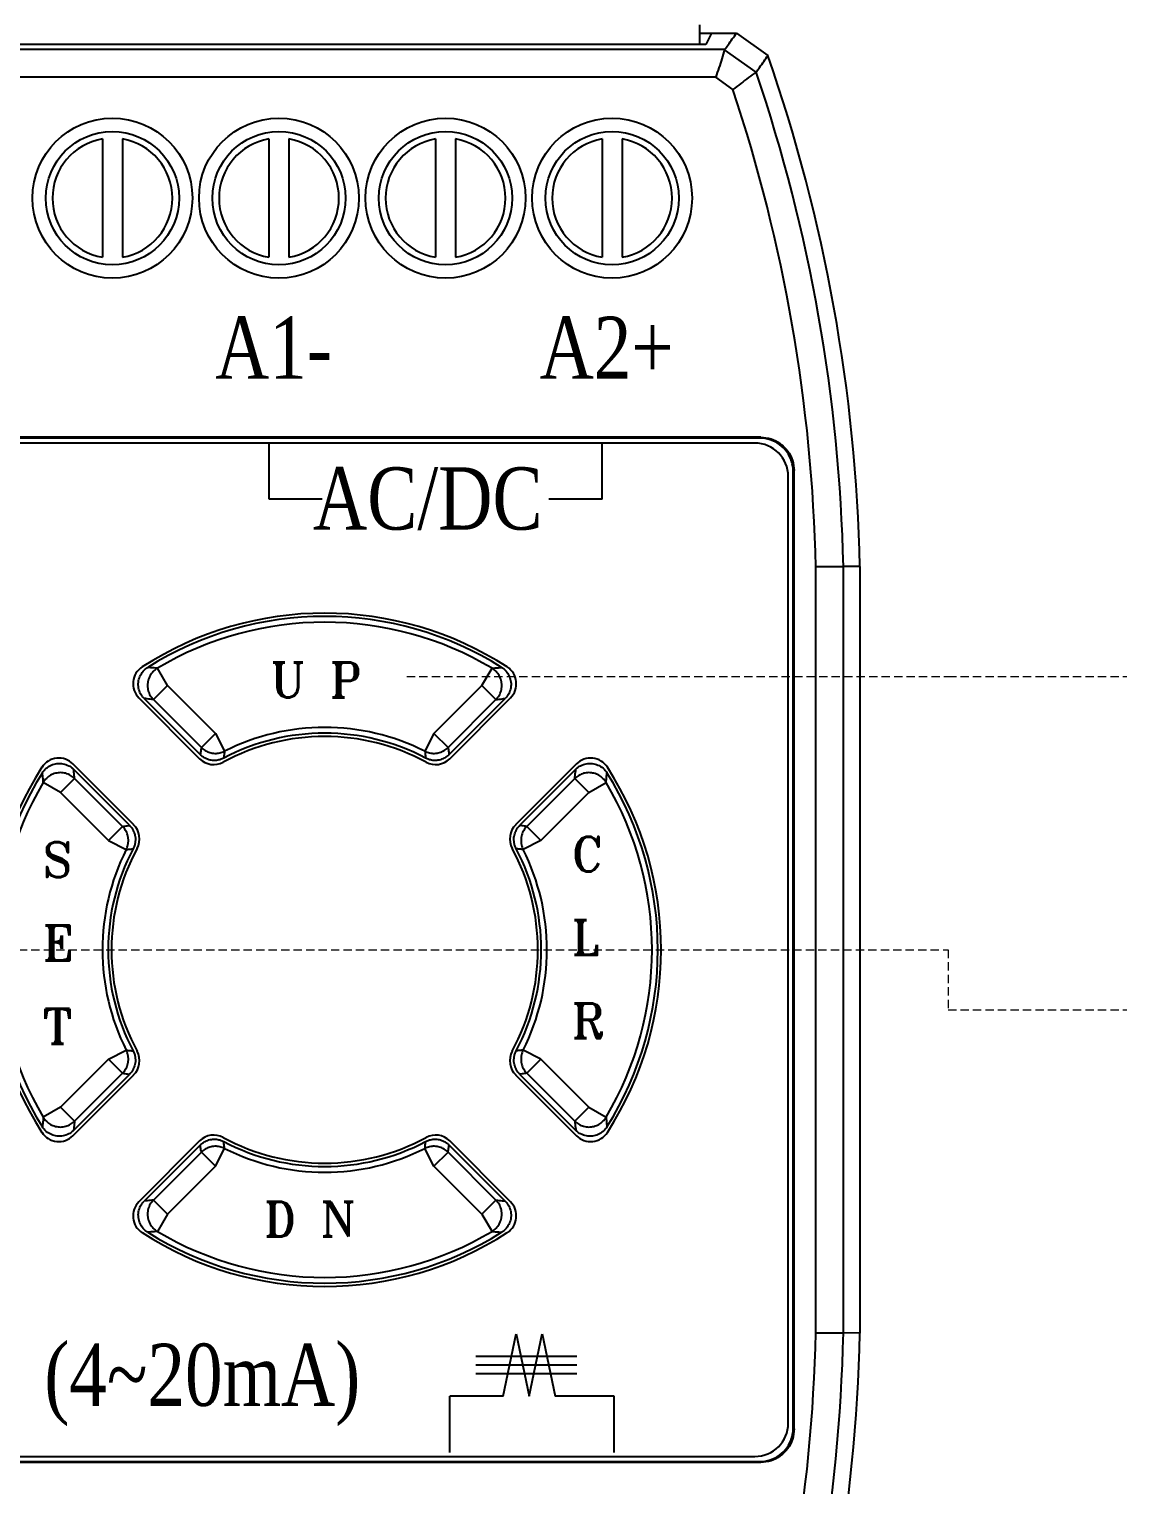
# Model space of a CAD drawing. Header units: millimetres. Extents: x 87 to 927, y 85 to 1088.
# Drawn here: x 155.28 to 188.23, y 613.81 to 657.48 of the extents above; entities that cross this region are included whole.
import ezdxf
from ezdxf.enums import TextEntityAlignment as Align

# ---------------------------------------------------------------- set-up
doc = ezdxf.new("R2010")
doc.units = ezdxf.units.MM
doc.linetypes.add('DASHED2', pattern=[0.375, 0.25, -0.125])
doc.layers.add('40', color=4, linetype='Continuous')
doc.styles.add('SS', font='batang.ttc', dxfattribs={"width": 0.8})
doc.styles.add('STYLE2', font='romant.shx')

msp = doc.modelspace()

# ---------------------------------------------------------------- linework, layer by layer
at = {"color": 7, "linetype": 'Continuous'}
for p, q in [((175.402, 657.615), (175.402, 657.026)), ((175.402, 657.365), (176.509, 657.365)), ((175.763, 657.365), (175.593, 657.026)), ((176.509, 657.365), (177.453, 656.693)), ((176.155, 656.869), (104.273, 656.869)), ((175.593, 657.026), (104.835, 657.026)), ((177.101, 656.19), (176.155, 656.868)), ((175.889, 656.041), (104.539, 656.041)), ((176.402, 655.673), (175.889, 656.041)), ((157.477, 654.189), (157.477, 650.64)), ((158.077, 654.189), (158.077, 650.64)), ((162.477, 654.189), (162.477, 650.64)), ((163.077, 654.189), (163.077, 650.64)), ((167.477, 654.189), (167.477, 650.64)), ((168.077, 654.189), (168.077, 650.64)), ((172.477, 654.189), (172.477, 650.64)), ((173.077, 654.189), (173.077, 650.64)), ((177.239, 645.239), (103.189, 645.239)), ((177.214, 645.215), (103.214, 645.215)), ((177.064, 645.065), (103.364, 645.065)), ((162.478, 643.388), (162.478, 645.086)), ((172.478, 643.388), (172.478, 645.086)), ((177.239, 645.239), (177.214, 645.215)), ((178.238, 644.239), (178.214, 644.215)), ((178.214, 615.514), (178.214, 644.215)), ((178.238, 615.49), (178.238, 644.239)), ((178.064, 615.665), (178.064, 644.065)), ((178.89, 641.359), (179.718, 641.359)), ((178.89, 618.385), (178.89, 641.344)), ((180.214, 641.365), (179.718, 641.359)), ((179.718, 618.37), (179.718, 641.359)), ((180.214, 641.365), (180.214, 618.365)), ((159.433, 637.795), (159.126, 638.311)), ((168.865, 637.795), (169.172, 638.311)), ((159.433, 637.795), (159.009, 637.371)), ((159.433, 637.795), (160.871, 636.357)), ((167.427, 636.357), (168.865, 637.795)), ((168.865, 637.795), (169.289, 637.371)), ((158.572, 637.421), (160.396, 635.598)), ((158.731, 637.404), (160.414, 635.721)), ((159.009, 637.371), (160.447, 635.933)), ((167.851, 635.933), (169.289, 637.371)), ((167.884, 635.721), (169.567, 637.404)), ((167.902, 635.598), (169.726, 637.421)), ((160.871, 636.357), (160.447, 635.933)), ((160.871, 636.357), (161.141, 635.822)), ((167.427, 636.357), (167.157, 635.822)), ((167.427, 636.357), (167.851, 635.933)), ((158.416, 633.618), (156.592, 635.442)), ((171.706, 635.442), (169.882, 633.618)), ((156.218, 634.581), (156.642, 635.005)), ((158.293, 633.6), (156.609, 635.283)), ((158.081, 633.567), (156.642, 635.005)), ((171.689, 635.283), (170.005, 633.6)), ((171.656, 635.005), (170.217, 633.567)), ((172.08, 634.581), (171.656, 635.005)), ((156.218, 634.581), (155.703, 634.887)), ((157.657, 633.142), (156.218, 634.581)), ((172.08, 634.581), (170.641, 633.142)), ((172.08, 634.581), (172.595, 634.887)), ((157.657, 633.142), (158.081, 633.567)), ((170.641, 633.142), (170.217, 633.567)), ((157.657, 633.142), (158.192, 632.872)), ((170.641, 633.142), (170.106, 632.872)), ((157.657, 626.587), (158.192, 626.857)), ((170.641, 626.587), (170.106, 626.857)), ((156.218, 625.148), (157.657, 626.587)), ((157.657, 626.587), (158.081, 626.162)), ((170.641, 626.587), (170.217, 626.162)), ((170.641, 626.587), (172.08, 625.148)), ((156.592, 624.288), (158.416, 626.111)), ((156.609, 624.446), (158.293, 626.129)), ((156.642, 624.724), (158.081, 626.162)), ((169.882, 626.111), (171.706, 624.288)), ((170.005, 626.129), (171.689, 624.446)), ((170.217, 626.162), (171.656, 624.724)), ((156.218, 625.148), (155.703, 624.842)), ((156.218, 625.148), (156.642, 624.724)), ((172.08, 625.148), (171.656, 624.724)), ((172.08, 625.148), (172.595, 624.842)), ((160.396, 624.131), (158.572, 622.308)), ((169.726, 622.308), (167.902, 624.131)), ((160.414, 624.008), (158.731, 622.325)), ((160.447, 623.796), (159.009, 622.358)), ((160.871, 623.372), (160.447, 623.796)), ((160.871, 623.372), (161.141, 623.907)), ((167.427, 623.372), (167.157, 623.907)), ((167.427, 623.372), (167.851, 623.796)), ((169.289, 622.358), (167.851, 623.796)), ((169.567, 622.325), (167.884, 624.008)), ((160.871, 623.372), (159.433, 621.934)), ((168.865, 621.934), (167.427, 623.372)), ((159.433, 621.934), (159.009, 622.358)), ((168.865, 621.934), (169.289, 622.358)), ((159.433, 621.934), (159.126, 621.418)), ((168.865, 621.934), (169.172, 621.418)), ((178.89, 618.37), (179.718, 618.37)), ((180.214, 618.365), (179.718, 618.37)), ((167.907, 614.781), (167.907, 616.479)), ((172.842, 614.781), (172.842, 616.479)), ((178.238, 615.49), (178.214, 615.514)), ((103.189, 614.49), (177.239, 614.49)), ((103.214, 614.515), (177.214, 614.515)), ((103.364, 614.665), (177.064, 614.665)), ((177.239, 614.49), (177.214, 614.515))]:
    msp.add_line(p, q, dxfattribs=at)
for p, q in [((164.077, 643.388), (162.478, 643.388)), ((172.478, 643.388), (170.88, 643.388)), ((169.505, 616.479), (169.895, 618.348)), ((169.895, 618.348), (170.285, 616.479)), ((170.285, 616.479), (170.675, 618.348)), ((170.675, 618.348), (171.065, 616.479)), ((168.689, 617.672), (171.722, 617.672)), ((168.689, 617.414), (171.722, 617.414)), ((168.689, 617.155), (171.722, 617.155)), ((169.505, 616.479), (167.907, 616.479)), ((172.842, 616.479), (171.065, 616.479))]:
    msp.add_line(p, q)
at = {"color": 1, "linetype": 'DASHED2', "lineweight": 5}
for p, q in [((166.614, 638.065), (182.86, 638.065)), ((182.86, 638.065), (188.23, 638.065)), ((143.714, 629.865), (182.86, 629.865)), ((182.86, 628.065), (188.23, 628.065))]:
    msp.add_line(p, q, dxfattribs=at)
at = {"color": 1, "linetype": 'DASHED2', "lineweight": 18}
msp.add_line((182.86, 629.865), (182.86, 628.065), dxfattribs=at)
at = {"color": 7, "linetype": 'Continuous'}
for centre, radius in [((157.777, 652.415), 2.4), ((162.777, 652.415), 2.4), ((167.777, 652.415), 2.4), ((172.777, 652.415), 2.4), ((157.777, 652.415), 2), ((162.777, 652.415), 2), ((167.777, 652.415), 2), ((172.777, 652.415), 2)]:
    msp.add_circle(centre, radius, dxfattribs=at)
for centre, radius, start, end in [((130.226, 640.273), 50, 1.2509, 19.1721), ((130.226, 640.273), 49.504, 1.2571, 18.7561), ((130.226, 640.273), 48.677, 1.2604, 18.4439), ((157.777, 652.415), 1.8, 99.5941, 260.4059), ((157.777, 652.415), 1.8, 279.5941, 80.4059), ((162.777, 652.415), 1.8, 99.5941, 260.4059), ((162.777, 652.415), 1.8, 279.5941, 80.4059), ((167.777, 652.415), 1.8, 99.5941, 260.4059), ((167.777, 652.415), 1.8, 279.5941, 80.4059), ((172.777, 652.415), 1.8, 99.5941, 260.4059), ((172.777, 652.415), 1.8, 279.5941, 80.4059), ((177.064, 644.065), 1, 0, 90), ((164.149, 629.865), 10.1, 57.1532, 122.8468), ((164.149, 629.865), 10, 57.9075, 122.0925), ((164.149, 629.865), 9.827, 59.2614, 120.7386), ((158.996, 637.846), 0.6, 122.8468, 225), ((169.302, 637.846), 0.6, 315, 57.1532), ((164.149, 629.865), 6.5, 62.2028, 117.7972), ((164.149, 629.865), 6.673, 63.2117, 116.7883), ((164.149, 629.865), 6.4, 61.6015, 118.3985), ((156.168, 635.017), 0.6, 45, 147.1532), ((160.82, 636.022), 0.6, 225, 298.3985), ((167.478, 636.022), 0.6, 241.6015, 315), ((172.13, 635.017), 0.6, 32.8468, 135), ((164.149, 629.865), 10.1, 147.1532, 212.8468), ((164.149, 629.865), 10, 147.9075, 212.0925), ((164.149, 629.865), 10, 327.9075, 32.0925), ((164.149, 629.865), 10.1, 327.1532, 32.8468), ((164.149, 629.865), 9.827, 149.2614, 210.7386), ((164.149, 629.865), 9.827, 329.2614, 30.7386), ((157.991, 633.194), 0.6, 331.6015, 45), ((170.307, 633.194), 0.6, 135, 208.3985), ((164.149, 629.865), 6.673, 153.2117, 206.7883), ((164.149, 629.865), 6.5, 152.2028, 207.7972), ((164.149, 629.865), 6.4, 151.6015, 208.3985), ((164.149, 629.865), 6.4, 331.6015, 28.3985), ((164.149, 629.865), 6.5, 332.2028, 27.7972), ((164.149, 629.865), 6.673, 333.2117, 26.7883), ((157.991, 626.535), 0.6, 315, 28.3985), ((170.307, 626.535), 0.6, 151.6015, 225), ((156.168, 624.712), 0.6, 212.8468, 315), ((160.82, 623.707), 0.6, 61.6015, 135), ((164.149, 629.865), 6.4, 241.6015, 298.3985), ((164.149, 629.865), 6.5, 242.2028, 297.7972), ((167.478, 623.707), 0.6, 45, 118.3985), ((172.13, 624.712), 0.6, 225, 327.1532), ((164.149, 629.865), 6.673, 243.2117, 296.7883), ((158.996, 621.883), 0.6, 135, 237.1532), ((169.302, 621.883), 0.6, 302.8468, 45), ((164.149, 629.865), 10.1, 237.1532, 302.8468), ((164.149, 629.865), 10, 237.9075, 302.0925), ((164.149, 629.865), 9.827, 239.2614, 300.7386), ((130.226, 619.456), 48.677, 341.5561, 358.7396), ((130.226, 619.456), 49.504, 341.2439, 358.7429), ((130.226, 619.456), 50, 340.8279, 358.7491), ((177.064, 615.665), 1, 270, 0)]:
    msp.add_arc(centre, radius, start, end, dxfattribs=at)
for points, knots in [([(176.155, 656.869), (176.189, 656.917), (176.266, 657.025), (176.384, 657.19), (176.468, 657.307), (176.509, 657.365)], [0, 0, 0, 0, 0.1782085, 0.3970842, 0.6092519, 0.6092519, 0.6092519, 0.6092519]), ([(176.155, 656.869), (176.125, 656.779), (176.079, 656.593), (175.981, 656.32), (175.92, 656.134), (175.889, 656.041)], [0, 0, 0, 0, 0.2828747, 0.5732697, 0.8697537, 0.8697537, 0.8697537, 0.8697537]), ([(177.101, 656.191), (177.136, 656.24), (177.212, 656.349), (177.329, 656.516), (177.412, 656.635), (177.453, 656.693)], [0, 0, 0, 0, 0.1794589, 0.3998599, 0.6134957, 0.6134957, 0.6134957, 0.6134957]), ([(177.101, 656.191), (177.026, 656.134), (176.865, 656.031), (176.638, 655.85), (176.481, 655.733), (176.402, 655.673)], [0, 0, 0, 0, 0.2824628, 0.5729851, 0.8701169, 0.8701169, 0.8701169, 0.8701169]), ([(178.214, 644.215), (178.214, 644.319), (178.181, 644.529), (178.037, 644.812), (177.812, 645.037), (177.528, 645.181), (177.318, 645.215), (177.214, 645.215)], [0, 0, 0, 0, 0.31286, 0.625669, 0.938459, 1.251268, 1.564128, 1.564128, 1.564128, 1.564128]), ([(177.239, 645.239), (177.343, 645.239), (177.553, 645.206), (177.836, 645.061), (178.061, 644.837), (178.205, 644.553), (178.238, 644.343), (178.238, 644.239)], [0, 0, 0, 0, 0.31286, 0.625669, 0.938459, 1.251268, 1.564128, 1.564128, 1.564128, 1.564128]), ([(158.625, 637.547), (158.597, 637.6), (158.556, 637.715), (158.55, 637.897), (158.597, 638.072), (158.662, 638.175), (158.701, 638.221)], [0, 0, 0, 0, 0.1816332, 0.3597935, 0.5375269, 0.7188514, 0.7188514, 0.7188514, 0.7188514]), ([(159.126, 638.311), (159.082, 638.284), (158.999, 638.219), (158.905, 638.094), (158.846, 637.948), (158.827, 637.792), (158.848, 637.636), (158.908, 637.491), (158.972, 637.408), (159.009, 637.371)], [0, 0, 0, 0, 0.155419, 0.310822, 0.466265, 0.621712, 0.777156, 0.932553, 1.087999, 1.087999, 1.087999, 1.087999]), ([(159.126, 638.311), (159.094, 638.314), (159.029, 638.32), (158.932, 638.328), (158.868, 638.334), (158.836, 638.336)], [0, 0, 0, 0, 0.097934, 0.1950437, 0.2913484, 0.2913484, 0.2913484, 0.2913484]), ([(169.172, 638.311), (169.204, 638.314), (169.269, 638.32), (169.366, 638.328), (169.43, 638.334), (169.462, 638.336)], [0, 0, 0, 0, 0.097934, 0.1950437, 0.2913484, 0.2913484, 0.2913484, 0.2913484]), ([(169.289, 637.371), (169.326, 637.408), (169.39, 637.491), (169.45, 637.636), (169.471, 637.792), (169.452, 637.948), (169.393, 638.094), (169.299, 638.219), (169.216, 638.284), (169.172, 638.311)], [0, 0, 0, 0, 0.15542, 0.310823, 0.466265, 0.621713, 0.777157, 0.932553, 1.087999, 1.087999, 1.087999, 1.087999]), ([(169.595, 638.223), (169.634, 638.178), (169.699, 638.076), (169.748, 637.902), (169.743, 637.719), (169.702, 637.602), (169.674, 637.548)], [0, 0, 0, 0, 0.1782447, 0.3558606, 0.5359559, 0.7195524, 0.7195524, 0.7195524, 0.7195524]), ([(159.009, 637.371), (158.978, 637.375), (158.916, 637.383), (158.823, 637.394), (158.761, 637.401), (158.731, 637.404)], [0, 0, 0, 0, 0.0941011, 0.1874553, 0.2800793, 0.2800793, 0.2800793, 0.2800793]), ([(169.289, 637.371), (169.32, 637.375), (169.382, 637.383), (169.475, 637.394), (169.537, 637.401), (169.567, 637.404)], [0, 0, 0, 0, 0.0941011, 0.1874553, 0.2800793, 0.2800793, 0.2800793, 0.2800793]), ([(160.447, 635.933), (160.443, 635.91), (160.436, 635.863), (160.425, 635.792), (160.418, 635.745), (160.414, 635.721)], [0, 0, 0, 0, 0.071045, 0.1425531, 0.2145298, 0.2145298, 0.2145298, 0.2145298]), ([(160.447, 635.933), (160.482, 635.898), (160.562, 635.836), (160.701, 635.775), (160.851, 635.751), (161.001, 635.765), (161.097, 635.799), (161.141, 635.822)], [0, 0, 0, 0, 0.1498981, 0.2997689, 0.4496615, 0.5995244, 0.749459, 0.749459, 0.749459, 0.749459]), ([(167.157, 635.822), (167.201, 635.799), (167.297, 635.765), (167.447, 635.751), (167.597, 635.775), (167.736, 635.836), (167.816, 635.898), (167.851, 635.933)], [0, 0, 0, 0, 0.1499076, 0.2997754, 0.4496678, 0.5995313, 0.749459, 0.749459, 0.749459, 0.749459]), ([(167.851, 635.933), (167.855, 635.91), (167.862, 635.863), (167.873, 635.792), (167.88, 635.745), (167.884, 635.721)], [0, 0, 0, 0, 0.071045, 0.1425531, 0.2145298, 0.2145298, 0.2145298, 0.2145298]), ([(155.791, 635.311), (155.835, 635.35), (155.937, 635.415), (156.112, 635.463), (156.295, 635.458), (156.411, 635.418), (156.466, 635.389)], [0, 0, 0, 0, 0.1782447, 0.3558606, 0.5359559, 0.7195524, 0.7195524, 0.7195524, 0.7195524]), ([(160.975, 635.561), (160.925, 635.549), (160.822, 635.539), (160.67, 635.562), (160.576, 635.603), (160.533, 635.629)], [0, 0, 0, 0, 0.1536186, 0.3056904, 0.4569779, 0.4569779, 0.4569779, 0.4569779]), ([(161.141, 635.822), (161.139, 635.799), (161.133, 635.753), (161.125, 635.684), (161.12, 635.638), (161.118, 635.614)], [0, 0, 0, 0, 0.0690716, 0.1385618, 0.2084744, 0.2084744, 0.2084744, 0.2084744]), ([(167.157, 635.822), (167.159, 635.799), (167.165, 635.753), (167.173, 635.684), (167.178, 635.638), (167.18, 635.614)], [0, 0, 0, 0, 0.0690716, 0.1385618, 0.2084744, 0.2084744, 0.2084744, 0.2084744]), ([(167.764, 635.628), (167.72, 635.602), (167.626, 635.562), (167.474, 635.539), (167.372, 635.55), (167.322, 635.561)], [0, 0, 0, 0, 0.1525326, 0.3042974, 0.4570425, 0.4570425, 0.4570425, 0.4570425]), ([(171.831, 635.388), (171.885, 635.417), (172, 635.457), (172.181, 635.464), (172.357, 635.417), (172.46, 635.352), (172.506, 635.312)], [0, 0, 0, 0, 0.1816332, 0.3597935, 0.5375269, 0.7188514, 0.7188514, 0.7188514, 0.7188514]), ([(155.703, 634.887), (155.7, 634.92), (155.694, 634.984), (155.685, 635.081), (155.68, 635.145), (155.677, 635.177)], [0, 0, 0, 0, 0.097934, 0.1950437, 0.2913484, 0.2913484, 0.2913484, 0.2913484]), ([(156.642, 635.005), (156.606, 635.041), (156.523, 635.105), (156.378, 635.166), (156.222, 635.187), (156.066, 635.167), (155.92, 635.108), (155.794, 635.014), (155.729, 634.932), (155.703, 634.887)], [0, 0, 0, 0, 0.15542, 0.310823, 0.466265, 0.621713, 0.777157, 0.932553, 1.087999, 1.087999, 1.087999, 1.087999]), ([(156.642, 635.005), (156.639, 635.036), (156.631, 635.098), (156.62, 635.191), (156.613, 635.252), (156.609, 635.283)], [0, 0, 0, 0, 0.0941011, 0.1874553, 0.2800793, 0.2800793, 0.2800793, 0.2800793]), ([(171.656, 635.005), (171.659, 635.036), (171.667, 635.098), (171.678, 635.191), (171.685, 635.252), (171.689, 635.283)], [0, 0, 0, 0, 0.0941011, 0.1874553, 0.2800793, 0.2800793, 0.2800793, 0.2800793]), ([(172.595, 634.887), (172.569, 634.932), (172.504, 635.014), (172.378, 635.108), (172.232, 635.167), (172.076, 635.187), (171.921, 635.166), (171.776, 635.105), (171.692, 635.041), (171.656, 635.005)], [0, 0, 0, 0, 0.155419, 0.310822, 0.466265, 0.621712, 0.777156, 0.932553, 1.087999, 1.087999, 1.087999, 1.087999]), ([(172.595, 634.887), (172.598, 634.92), (172.604, 634.984), (172.613, 635.081), (172.618, 635.145), (172.621, 635.177)], [0, 0, 0, 0, 0.097934, 0.1950437, 0.2913484, 0.2913484, 0.2913484, 0.2913484]), ([(158.081, 633.567), (158.104, 633.57), (158.151, 633.578), (158.222, 633.589), (158.269, 633.596), (158.293, 633.6)], [0, 0, 0, 0, 0.071045, 0.1425531, 0.2145298, 0.2145298, 0.2145298, 0.2145298]), ([(158.192, 632.872), (158.214, 632.917), (158.248, 633.012), (158.262, 633.163), (158.238, 633.312), (158.178, 633.451), (158.116, 633.531), (158.081, 633.567)], [0, 0, 0, 0, 0.1499076, 0.2997754, 0.4496678, 0.5995313, 0.749459, 0.749459, 0.749459, 0.749459]), ([(158.385, 633.48), (158.411, 633.436), (158.452, 633.342), (158.475, 633.189), (158.464, 633.087), (158.452, 633.038)], [0, 0, 0, 0, 0.1525326, 0.3042974, 0.4570425, 0.4570425, 0.4570425, 0.4570425]), ([(169.846, 633.039), (169.834, 633.089), (169.823, 633.191), (169.847, 633.343), (169.887, 633.437), (169.913, 633.481)], [0, 0, 0, 0, 0.1536186, 0.3056904, 0.4569779, 0.4569779, 0.4569779, 0.4569779]), ([(170.217, 633.567), (170.194, 633.57), (170.147, 633.578), (170.076, 633.589), (170.029, 633.596), (170.005, 633.6)], [0, 0, 0, 0, 0.071045, 0.1425531, 0.2145298, 0.2145298, 0.2145298, 0.2145298]), ([(170.217, 633.567), (170.182, 633.531), (170.12, 633.451), (170.06, 633.312), (170.036, 633.163), (170.05, 633.012), (170.084, 632.917), (170.106, 632.872)], [0, 0, 0, 0, 0.1498981, 0.2997689, 0.4496615, 0.5995244, 0.749459, 0.749459, 0.749459, 0.749459]), ([(158.192, 632.872), (158.215, 632.875), (158.261, 632.88), (158.33, 632.888), (158.376, 632.893), (158.399, 632.896)], [0, 0, 0, 0, 0.0690716, 0.1385618, 0.2084744, 0.2084744, 0.2084744, 0.2084744]), ([(170.106, 632.872), (170.083, 632.875), (170.037, 632.88), (169.968, 632.888), (169.922, 632.893), (169.899, 632.896)], [0, 0, 0, 0, 0.0690716, 0.1385618, 0.2084744, 0.2084744, 0.2084744, 0.2084744]), ([(158.081, 626.162), (158.116, 626.198), (158.178, 626.278), (158.238, 626.417), (158.262, 626.566), (158.248, 626.717), (158.214, 626.812), (158.192, 626.857)], [0, 0, 0, 0, 0.1498981, 0.2997689, 0.4496615, 0.5995244, 0.749459, 0.749459, 0.749459, 0.749459]), ([(158.192, 626.857), (158.215, 626.854), (158.261, 626.849), (158.33, 626.841), (158.376, 626.836), (158.399, 626.833)], [0, 0, 0, 0, 0.0690716, 0.1385618, 0.2084744, 0.2084744, 0.2084744, 0.2084744]), ([(158.452, 626.69), (158.464, 626.641), (158.475, 626.538), (158.451, 626.386), (158.411, 626.292), (158.385, 626.248)], [0, 0, 0, 0, 0.1536186, 0.3056904, 0.4569779, 0.4569779, 0.4569779, 0.4569779]), ([(169.913, 626.249), (169.887, 626.293), (169.846, 626.388), (169.823, 626.54), (169.834, 626.642), (169.846, 626.691)], [0, 0, 0, 0, 0.1525326, 0.3042974, 0.4570425, 0.4570425, 0.4570425, 0.4570425]), ([(170.106, 626.857), (170.083, 626.854), (170.037, 626.849), (169.968, 626.841), (169.922, 626.836), (169.899, 626.833)], [0, 0, 0, 0, 0.0690716, 0.1385618, 0.2084744, 0.2084744, 0.2084744, 0.2084744]), ([(170.106, 626.857), (170.084, 626.812), (170.05, 626.717), (170.036, 626.566), (170.06, 626.417), (170.12, 626.278), (170.182, 626.198), (170.217, 626.162)], [0, 0, 0, 0, 0.1499076, 0.2997754, 0.4496678, 0.5995313, 0.749459, 0.749459, 0.749459, 0.749459]), ([(158.081, 626.162), (158.104, 626.159), (158.151, 626.151), (158.222, 626.14), (158.269, 626.133), (158.293, 626.129)], [0, 0, 0, 0, 0.071045, 0.1425531, 0.2145298, 0.2145298, 0.2145298, 0.2145298]), ([(170.217, 626.162), (170.194, 626.159), (170.147, 626.151), (170.076, 626.14), (170.029, 626.133), (170.005, 626.129)], [0, 0, 0, 0, 0.071045, 0.1425531, 0.2145298, 0.2145298, 0.2145298, 0.2145298]), ([(155.703, 624.842), (155.7, 624.809), (155.694, 624.745), (155.685, 624.648), (155.68, 624.584), (155.677, 624.552)], [0, 0, 0, 0, 0.097934, 0.1950437, 0.2913484, 0.2913484, 0.2913484, 0.2913484]), ([(155.703, 624.842), (155.729, 624.797), (155.794, 624.715), (155.92, 624.621), (156.066, 624.562), (156.222, 624.542), (156.377, 624.563), (156.523, 624.624), (156.606, 624.688), (156.642, 624.724)], [0, 0, 0, 0, 0.155419, 0.310822, 0.466265, 0.621712, 0.777156, 0.932553, 1.087999, 1.087999, 1.087999, 1.087999]), ([(156.642, 624.724), (156.639, 624.693), (156.631, 624.631), (156.62, 624.538), (156.613, 624.477), (156.609, 624.446)], [0, 0, 0, 0, 0.0941011, 0.1874553, 0.2800793, 0.2800793, 0.2800793, 0.2800793]), ([(171.656, 624.724), (171.692, 624.688), (171.775, 624.624), (171.921, 624.563), (172.076, 624.542), (172.232, 624.562), (172.378, 624.621), (172.504, 624.715), (172.569, 624.797), (172.595, 624.842)], [0, 0, 0, 0, 0.15542, 0.310823, 0.466265, 0.621713, 0.777157, 0.932553, 1.087999, 1.087999, 1.087999, 1.087999]), ([(171.656, 624.724), (171.659, 624.693), (171.667, 624.631), (171.678, 624.538), (171.685, 624.477), (171.689, 624.446)], [0, 0, 0, 0, 0.0941011, 0.1874553, 0.2800793, 0.2800793, 0.2800793, 0.2800793]), ([(172.595, 624.842), (172.598, 624.809), (172.604, 624.745), (172.613, 624.648), (172.618, 624.584), (172.621, 624.552)], [0, 0, 0, 0, 0.097934, 0.1950437, 0.2913484, 0.2913484, 0.2913484, 0.2913484]), ([(156.467, 624.341), (156.414, 624.312), (156.298, 624.272), (156.117, 624.265), (155.941, 624.312), (155.838, 624.377), (155.792, 624.417)], [0, 0, 0, 0, 0.1816332, 0.3597935, 0.5375269, 0.7188514, 0.7188514, 0.7188514, 0.7188514]), ([(160.534, 624.101), (160.578, 624.127), (160.672, 624.167), (160.824, 624.19), (160.926, 624.179), (160.976, 624.168)], [0, 0, 0, 0, 0.1525326, 0.3042974, 0.4570425, 0.4570425, 0.4570425, 0.4570425]), ([(161.141, 623.907), (161.139, 623.93), (161.133, 623.976), (161.125, 624.045), (161.12, 624.091), (161.118, 624.115)], [0, 0, 0, 0, 0.0690716, 0.1385618, 0.2084744, 0.2084744, 0.2084744, 0.2084744]), ([(167.157, 623.907), (167.159, 623.93), (167.165, 623.976), (167.173, 624.045), (167.178, 624.091), (167.18, 624.115)], [0, 0, 0, 0, 0.0690716, 0.1385618, 0.2084744, 0.2084744, 0.2084744, 0.2084744]), ([(167.323, 624.168), (167.373, 624.18), (167.476, 624.19), (167.628, 624.167), (167.722, 624.126), (167.765, 624.1)], [0, 0, 0, 0, 0.1536186, 0.3056904, 0.4569779, 0.4569779, 0.4569779, 0.4569779]), ([(172.507, 624.419), (172.463, 624.379), (172.361, 624.314), (172.186, 624.266), (172.003, 624.271), (171.887, 624.311), (171.832, 624.34)], [0, 0, 0, 0, 0.1782447, 0.3558606, 0.5359559, 0.7195524, 0.7195524, 0.7195524, 0.7195524]), ([(160.447, 623.796), (160.443, 623.82), (160.436, 623.866), (160.425, 623.937), (160.418, 623.984), (160.414, 624.008)], [0, 0, 0, 0, 0.071045, 0.1425531, 0.2145298, 0.2145298, 0.2145298, 0.2145298]), ([(161.141, 623.907), (161.097, 623.93), (161.001, 623.964), (160.851, 623.978), (160.701, 623.954), (160.562, 623.894), (160.482, 623.831), (160.447, 623.796)], [0, 0, 0, 0, 0.1499076, 0.2997754, 0.4496678, 0.5995313, 0.749459, 0.749459, 0.749459, 0.749459]), ([(167.851, 623.796), (167.816, 623.831), (167.736, 623.894), (167.597, 623.954), (167.447, 623.978), (167.297, 623.964), (167.201, 623.93), (167.157, 623.907)], [0, 0, 0, 0, 0.1498981, 0.2997689, 0.4496615, 0.5995244, 0.749459, 0.749459, 0.749459, 0.749459]), ([(167.851, 623.796), (167.855, 623.82), (167.862, 623.866), (167.873, 623.937), (167.88, 623.984), (167.884, 624.008)], [0, 0, 0, 0, 0.071045, 0.1425531, 0.2145298, 0.2145298, 0.2145298, 0.2145298]), ([(159.009, 622.358), (158.978, 622.354), (158.916, 622.346), (158.823, 622.335), (158.761, 622.328), (158.731, 622.325)], [0, 0, 0, 0, 0.0941011, 0.1874553, 0.2800793, 0.2800793, 0.2800793, 0.2800793]), ([(159.009, 622.358), (158.972, 622.321), (158.908, 622.238), (158.848, 622.093), (158.827, 621.937), (158.846, 621.781), (158.905, 621.636), (158.999, 621.51), (159.082, 621.445), (159.126, 621.418)], [0, 0, 0, 0, 0.15542, 0.310823, 0.466265, 0.621713, 0.777157, 0.932553, 1.087999, 1.087999, 1.087999, 1.087999]), ([(169.172, 621.418), (169.216, 621.445), (169.299, 621.51), (169.393, 621.636), (169.452, 621.781), (169.471, 621.937), (169.45, 622.093), (169.39, 622.238), (169.326, 622.321), (169.289, 622.358)], [0, 0, 0, 0, 0.155419, 0.310822, 0.466265, 0.621712, 0.777156, 0.932553, 1.087999, 1.087999, 1.087999, 1.087999]), ([(169.289, 622.358), (169.32, 622.354), (169.382, 622.346), (169.475, 622.335), (169.537, 622.328), (169.567, 622.325)], [0, 0, 0, 0, 0.0941011, 0.1874553, 0.2800793, 0.2800793, 0.2800793, 0.2800793]), ([(158.703, 621.506), (158.664, 621.551), (158.599, 621.653), (158.55, 621.827), (158.556, 622.01), (158.596, 622.127), (158.625, 622.181)], [0, 0, 0, 0, 0.1782447, 0.3558606, 0.5359559, 0.7195524, 0.7195524, 0.7195524, 0.7195524]), ([(169.673, 622.182), (169.701, 622.129), (169.742, 622.014), (169.748, 621.832), (169.701, 621.657), (169.636, 621.554), (169.597, 621.508)], [0, 0, 0, 0, 0.1816332, 0.3597935, 0.5375269, 0.7188514, 0.7188514, 0.7188514, 0.7188514]), ([(159.126, 621.418), (159.094, 621.415), (159.029, 621.409), (158.932, 621.401), (158.868, 621.395), (158.836, 621.393)], [0, 0, 0, 0, 0.097934, 0.1950437, 0.2913484, 0.2913484, 0.2913484, 0.2913484]), ([(169.172, 621.418), (169.204, 621.415), (169.269, 621.409), (169.366, 621.401), (169.43, 621.395), (169.462, 621.393)], [0, 0, 0, 0, 0.097934, 0.1950437, 0.2913484, 0.2913484, 0.2913484, 0.2913484]), ([(177.214, 614.515), (177.318, 614.515), (177.528, 614.548), (177.812, 614.692), (178.037, 614.917), (178.181, 615.2), (178.214, 615.41), (178.214, 615.514)], [0, 0, 0, 0, 0.31286, 0.625669, 0.938459, 1.251268, 1.564128, 1.564128, 1.564128, 1.564128]), ([(178.238, 615.49), (178.238, 615.386), (178.205, 615.176), (178.061, 614.893), (177.836, 614.668), (177.553, 614.523), (177.343, 614.49), (177.239, 614.49)], [0, 0, 0, 0, 0.31286, 0.625669, 0.938459, 1.251268, 1.564128, 1.564128, 1.564128, 1.564128])]:
    msp.add_open_spline(points, degree=3, knots=knots, dxfattribs=at)
for points in [[(158.701, 638.221), (158.715, 638.236), (158.729, 638.251), (158.743, 638.265)], [(158.743, 638.265), (158.772, 638.292), (158.803, 638.316), (158.836, 638.336)], [(169.462, 638.336), (169.495, 638.316), (169.526, 638.291), (169.555, 638.265)], [(169.555, 638.265), (169.569, 638.251), (169.582, 638.237), (169.595, 638.223)], [(158.661, 637.488), (158.648, 637.507), (158.636, 637.526), (158.625, 637.547)], [(158.731, 637.404), (158.705, 637.43), (158.682, 637.458), (158.661, 637.488)], [(169.637, 637.488), (169.616, 637.458), (169.593, 637.43), (169.567, 637.404)], [(169.674, 637.548), (169.662, 637.527), (169.65, 637.507), (169.637, 637.488)], [(160.459, 635.68), (160.443, 635.693), (160.428, 635.707), (160.414, 635.721)], [(160.533, 635.629), (160.507, 635.644), (160.482, 635.661), (160.459, 635.68)], [(161.069, 635.592), (161.039, 635.579), (161.007, 635.569), (160.975, 635.561)], [(161.118, 635.614), (161.102, 635.606), (161.086, 635.598), (161.069, 635.592)], [(167.229, 635.591), (167.212, 635.598), (167.196, 635.606), (167.18, 635.614)], [(167.322, 635.561), (167.29, 635.569), (167.259, 635.579), (167.229, 635.591)], [(167.839, 635.68), (167.815, 635.661), (167.79, 635.644), (167.764, 635.628)], [(167.884, 635.721), (167.87, 635.707), (167.855, 635.693), (167.839, 635.68)], [(155.677, 635.177), (155.698, 635.211), (155.722, 635.242), (155.749, 635.27)], [(155.749, 635.27), (155.762, 635.284), (155.776, 635.298), (155.791, 635.311)], [(156.466, 635.389), (156.486, 635.378), (156.507, 635.366), (156.526, 635.352)], [(156.526, 635.352), (156.556, 635.332), (156.584, 635.308), (156.609, 635.283)], [(171.689, 635.283), (171.714, 635.308), (171.742, 635.332), (171.772, 635.352)], [(171.772, 635.352), (171.791, 635.365), (171.811, 635.377), (171.831, 635.388)], [(172.506, 635.312), (172.521, 635.299), (172.535, 635.285), (172.549, 635.27)], [(172.549, 635.27), (172.576, 635.242), (172.6, 635.211), (172.621, 635.177)], [(158.293, 633.6), (158.307, 633.585), (158.321, 633.57), (158.333, 633.554)], [(158.333, 633.554), (158.353, 633.531), (158.37, 633.506), (158.385, 633.48)], [(169.913, 633.481), (169.928, 633.506), (169.946, 633.531), (169.965, 633.554)], [(169.965, 633.554), (169.977, 633.57), (169.991, 633.585), (170.005, 633.6)], [(158.422, 632.945), (158.415, 632.928), (158.407, 632.912), (158.399, 632.896)], [(158.452, 633.038), (158.445, 633.006), (158.435, 632.975), (158.422, 632.945)], [(169.876, 632.945), (169.863, 632.975), (169.853, 633.007), (169.846, 633.039)], [(169.899, 632.896), (169.891, 632.912), (169.883, 632.928), (169.876, 632.945)], [(158.399, 626.833), (158.407, 626.817), (158.415, 626.801), (158.422, 626.785)], [(158.422, 626.785), (158.435, 626.754), (158.445, 626.723), (158.452, 626.69)], [(169.846, 626.691), (169.853, 626.723), (169.863, 626.754), (169.876, 626.784)], [(169.876, 626.784), (169.883, 626.801), (169.891, 626.817), (169.899, 626.833)], [(169.965, 626.175), (169.945, 626.198), (169.928, 626.223), (169.913, 626.249)], [(158.333, 626.175), (158.321, 626.159), (158.307, 626.144), (158.293, 626.129)], [(158.385, 626.248), (158.37, 626.223), (158.352, 626.198), (158.333, 626.175)], [(170.005, 626.129), (169.991, 626.144), (169.977, 626.159), (169.965, 626.175)], [(155.749, 624.459), (155.722, 624.487), (155.698, 624.519), (155.677, 624.552)], [(172.621, 624.552), (172.6, 624.518), (172.576, 624.487), (172.549, 624.459)], [(155.792, 624.417), (155.777, 624.43), (155.763, 624.444), (155.749, 624.459)], [(156.526, 624.377), (156.507, 624.364), (156.487, 624.352), (156.467, 624.341)], [(156.609, 624.446), (156.584, 624.421), (156.556, 624.397), (156.526, 624.377)], [(160.459, 624.049), (160.483, 624.068), (160.508, 624.086), (160.534, 624.101)], [(160.976, 624.168), (161.008, 624.16), (161.039, 624.15), (161.069, 624.138)], [(161.069, 624.138), (161.086, 624.131), (161.102, 624.123), (161.118, 624.115)], [(167.18, 624.115), (167.196, 624.123), (167.212, 624.131), (167.229, 624.138)], [(167.229, 624.138), (167.259, 624.15), (167.291, 624.16), (167.323, 624.168)], [(167.765, 624.1), (167.791, 624.085), (167.816, 624.068), (167.839, 624.049)], [(171.772, 624.377), (171.742, 624.397), (171.714, 624.421), (171.689, 624.446)], [(171.832, 624.34), (171.812, 624.351), (171.791, 624.363), (171.772, 624.377)], [(172.549, 624.459), (172.536, 624.445), (172.522, 624.431), (172.507, 624.419)], [(160.414, 624.008), (160.428, 624.022), (160.443, 624.036), (160.459, 624.049)], [(167.839, 624.049), (167.855, 624.036), (167.87, 624.023), (167.884, 624.008)], [(158.661, 622.242), (158.682, 622.271), (158.705, 622.299), (158.731, 622.325)], [(169.567, 622.325), (169.593, 622.299), (169.616, 622.271), (169.637, 622.241)], [(158.625, 622.181), (158.636, 622.202), (158.648, 622.222), (158.661, 622.242)], [(169.637, 622.241), (169.65, 622.222), (169.662, 622.203), (169.673, 622.182)], [(158.743, 621.465), (158.729, 621.478), (158.716, 621.492), (158.703, 621.506)], [(158.836, 621.393), (158.803, 621.413), (158.772, 621.438), (158.743, 621.465)], [(169.555, 621.464), (169.526, 621.438), (169.495, 621.413), (169.462, 621.393)], [(169.597, 621.508), (169.583, 621.493), (169.569, 621.478), (169.555, 621.464)]]:
    msp.add_open_spline(points, degree=3, dxfattribs=at)

# ---------------------------------------------------------------- texts
at = {"color": 0, "style": 'STYLE2'}
for s, height, p in [('U P', 1.0426, (162.509, 637.439)), ('C', 1.043, (171.56, 632.214)), ('S', 1.043, (155.683, 632.049)), ('L', 1.043, (171.56, 629.714)), ('E', 1.043, (155.683, 629.549)), ('T', 1.043, (155.683, 627.049)), ('R', 1.043, (171.56, 627.214)), ('D N', 1.0426, (162.319, 621.26))]:
    msp.add_text(s, height=height, dxfattribs=at).set_placement(p)
at = {"layer": '40', "color": 0, "style": 'SS', "width": 0.8}
for s, p in [('A1-', (162.613, 646.994)), ('A2+', (172.613, 646.994)), ('AC/DC', (167.245, 642.473)), ('(4~20mA)', (160.475, 616.183))]:
    msp.add_text(s, height=1.8658, dxfattribs=at).set_placement(p, align=Align.CENTER)

doc.saveas('drawing.dxf')
